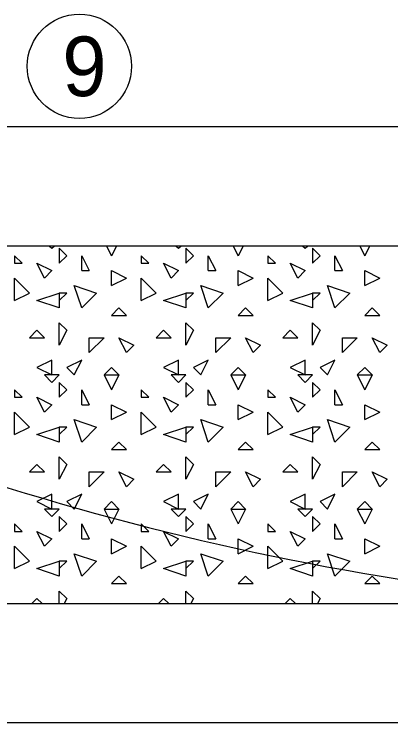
# Model space of a CAD drawing. Extents: x 1000 to 1036.3, y 1000 to 1022.
# Drawn here: x 1021.321 to 1022.585, y 1012.05 to 1014.428 of the extents above; entities that cross this region are included whole.
import ezdxf

# ---------------------------------------------------------------- set-up
doc = ezdxf.new("R2010")
doc.units = 0
doc.layers.add('Level 1', color=7, linetype='Continuous')

msp = doc.modelspace()

# ---------------------------------------------------------------- linework, layer by layer
at = {"layer": 'Level 1'}
for p, q in [((1035.25, 1014.05), (1007.25, 1014.05)), ((1023.1622, 1013.65), (1020.8063, 1013.65)), ((1021.4395, 1013.65), (1021.4473, 1013.6423)), ((1021.4473, 1013.6423), (1021.455, 1013.65)), ((1021.4973, 1013.6173), (1021.4723, 1013.6423)), ((1021.4723, 1013.6423), (1021.4723, 1013.5923)), ((1021.6308, 1013.65), (1021.6473, 1013.6173)), ((1021.6637, 1013.65), (1021.6473, 1013.6173)), ((1021.8645, 1013.65), (1021.8723, 1013.6423)), ((1021.8723, 1013.6423), (1021.88, 1013.65)), ((1021.9223, 1013.6173), (1021.8973, 1013.6423)), ((1021.8973, 1013.6423), (1021.8973, 1013.5923)), ((1022.0558, 1013.65), (1022.0723, 1013.6173)), ((1022.0887, 1013.65), (1022.0723, 1013.6173)), ((1022.2895, 1013.65), (1022.2973, 1013.6423)), ((1022.2973, 1013.6423), (1022.305, 1013.65)), ((1022.3473, 1013.6173), (1022.3223, 1013.6423)), ((1022.3223, 1013.6423), (1022.3223, 1013.5923)), ((1022.4808, 1013.65), (1022.4973, 1013.6173)), ((1022.5137, 1013.65), (1022.4973, 1013.6173)), ((1021.3223, 1013.6173), (1021.3223, 1013.5923)), ((1021.3473, 1013.5923), (1021.3223, 1013.6173)), ((1021.4723, 1013.5923), (1021.4973, 1013.6173)), ((1021.7473, 1013.6173), (1021.7473, 1013.5923)), ((1021.7723, 1013.5923), (1021.7473, 1013.6173)), ((1021.8973, 1013.5923), (1021.9223, 1013.6173)), ((1022.1723, 1013.6173), (1022.1723, 1013.5923)), ((1022.1973, 1013.5923), (1022.1723, 1013.6173)), ((1022.3223, 1013.5923), (1022.3473, 1013.6173)), ((1021.3223, 1013.5923), (1021.3473, 1013.5923)), ((1021.7473, 1013.5923), (1021.7723, 1013.5923)), ((1022.1723, 1013.5923), (1022.1973, 1013.5923)), ((1021.4223, 1013.5423), (1021.4473, 1013.5673)), ((1021.5473, 1013.5673), (1021.5723, 1013.5673)), ((1021.8473, 1013.5423), (1021.8723, 1013.5673)), ((1021.9723, 1013.5673), (1021.9973, 1013.5673)), ((1022.2723, 1013.5423), (1022.2973, 1013.5673)), ((1022.3973, 1013.5673), (1022.4223, 1013.5673)), ((1021.6473, 1013.5173), (1021.6973, 1013.5423)), ((1022.0723, 1013.5173), (1022.1223, 1013.5423)), ((1022.4973, 1013.5173), (1022.5473, 1013.5423)), ((1021.3223, 1013.4673), (1021.3723, 1013.4923)), ((1021.3973, 1013.4673), (1021.4723, 1013.4923)), ((1021.4723, 1013.4923), (1021.4723, 1013.4423)), ((1021.4723, 1013.4923), (1021.4723, 1013.4673)), ((1021.4723, 1013.4673), (1021.4973, 1013.4923)), ((1021.4973, 1013.4923), (1021.4723, 1013.4923)), ((1021.5473, 1013.4423), (1021.5973, 1013.4923)), ((1021.7473, 1013.4673), (1021.7973, 1013.4923)), ((1021.8223, 1013.4673), (1021.8973, 1013.4923)), ((1021.8973, 1013.4923), (1021.8973, 1013.4423)), ((1021.8973, 1013.4923), (1021.8973, 1013.4673)), ((1021.8973, 1013.4673), (1021.9223, 1013.4923)), ((1021.9223, 1013.4923), (1021.8973, 1013.4923)), ((1021.9723, 1013.4423), (1022.0223, 1013.4923)), ((1022.1723, 1013.4673), (1022.2223, 1013.4923)), ((1022.2473, 1013.4673), (1022.3223, 1013.4923)), ((1022.3223, 1013.4923), (1022.3223, 1013.4423)), ((1022.3223, 1013.4923), (1022.3223, 1013.4673)), ((1022.3223, 1013.4673), (1022.3473, 1013.4923)), ((1022.3473, 1013.4923), (1022.3223, 1013.4923)), ((1022.3973, 1013.4423), (1022.4473, 1013.4923)), ((1021.4723, 1013.4423), (1021.3973, 1013.4673)), ((1021.8973, 1013.4423), (1021.8223, 1013.4673)), ((1022.3223, 1013.4423), (1022.2473, 1013.4673)), ((1021.6473, 1013.4173), (1021.6973, 1013.4173)), ((1022.0723, 1013.4173), (1022.1223, 1013.4173)), ((1022.4973, 1013.4173), (1022.5473, 1013.4173)), ((1021.4723, 1013.3923), (1021.4973, 1013.3673)), ((1021.4723, 1013.3173), (1021.4723, 1013.3923)), ((1021.8973, 1013.3923), (1021.9223, 1013.3673)), ((1021.8973, 1013.3173), (1021.8973, 1013.3923)), ((1022.3223, 1013.3923), (1022.3473, 1013.3673)), ((1022.3223, 1013.3173), (1022.3223, 1013.3923)), ((1021.4973, 1013.3673), (1021.4723, 1013.3173)), ((1021.9223, 1013.3673), (1021.8973, 1013.3173)), ((1022.3473, 1013.3673), (1022.3223, 1013.3173)), ((1021.3723, 1013.3423), (1021.4223, 1013.3423)), ((1021.5723, 1013.2923), (1021.6223, 1013.3423)), ((1021.7973, 1013.3423), (1021.8473, 1013.3423)), ((1021.9973, 1013.2923), (1022.0473, 1013.3423)), ((1022.2223, 1013.3423), (1022.2723, 1013.3423)), ((1022.4223, 1013.2923), (1022.4723, 1013.3423)), ((1021.6973, 1013.2923), (1021.7223, 1013.3173)), ((1022.1223, 1013.2923), (1022.1473, 1013.3173)), ((1022.5473, 1013.2923), (1022.5723, 1013.3173)), ((1021.4473, 1013.2673), (1021.3973, 1013.2423)), ((1021.4473, 1013.2173), (1021.4473, 1013.2673)), ((1021.5473, 1013.2673), (1021.4973, 1013.2423)), ((1021.5223, 1013.2173), (1021.5473, 1013.2673)), ((1021.8723, 1013.2673), (1021.8223, 1013.2423)), ((1021.8723, 1013.2173), (1021.8723, 1013.2673)), ((1021.9723, 1013.2673), (1021.9223, 1013.2423)), ((1021.9473, 1013.2173), (1021.9723, 1013.2673)), ((1022.2973, 1013.2673), (1022.2473, 1013.2423)), ((1022.2973, 1013.2173), (1022.2973, 1013.2673)), ((1022.3973, 1013.2673), (1022.3473, 1013.2423)), ((1022.3723, 1013.2173), (1022.3973, 1013.2673)), ((1021.3973, 1013.2423), (1021.4473, 1013.2173)), ((1021.4973, 1013.2423), (1021.5223, 1013.2173)), ((1021.6473, 1013.2423), (1021.6223, 1013.2173)), ((1021.6473, 1013.2423), (1021.6723, 1013.2173)), ((1021.8223, 1013.2423), (1021.8723, 1013.2173)), ((1021.9223, 1013.2423), (1021.9473, 1013.2173)), ((1022.0723, 1013.2423), (1022.0473, 1013.2173)), ((1022.0723, 1013.2423), (1022.0973, 1013.2173)), ((1022.2473, 1013.2423), (1022.2973, 1013.2173)), ((1022.3473, 1013.2423), (1022.3723, 1013.2173)), ((1022.4973, 1013.2423), (1022.4723, 1013.2173)), ((1022.4973, 1013.2423), (1022.5223, 1013.2173)), ((1021.4223, 1013.2173), (1021.4473, 1013.1923)), ((1021.4723, 1013.2173), (1021.4223, 1013.2173)), ((1021.4473, 1013.1923), (1021.4723, 1013.2173)), ((1021.6223, 1013.2173), (1021.6723, 1013.2173)), ((1021.6223, 1013.2173), (1021.6473, 1013.1673)), ((1021.6223, 1013.2173), (1021.6723, 1013.2173)), ((1021.6723, 1013.2173), (1021.6473, 1013.1673)), ((1021.8473, 1013.2173), (1021.8723, 1013.1923)), ((1021.8973, 1013.2173), (1021.8473, 1013.2173)), ((1021.8723, 1013.1923), (1021.8973, 1013.2173)), ((1022.0473, 1013.2173), (1022.0973, 1013.2173)), ((1022.0473, 1013.2173), (1022.0723, 1013.1673)), ((1022.0473, 1013.2173), (1022.0973, 1013.2173)), ((1022.0973, 1013.2173), (1022.0723, 1013.1673)), ((1022.2723, 1013.2173), (1022.2973, 1013.1923)), ((1022.3223, 1013.2173), (1022.2723, 1013.2173)), ((1022.2973, 1013.1923), (1022.3223, 1013.2173)), ((1022.4723, 1013.2173), (1022.5223, 1013.2173)), ((1022.4723, 1013.2173), (1022.4973, 1013.1673)), ((1022.4723, 1013.2173), (1022.5223, 1013.2173)), ((1022.5223, 1013.2173), (1022.4973, 1013.1673)), ((1021.4973, 1013.1673), (1021.4723, 1013.1923)), ((1021.4723, 1013.1923), (1021.4723, 1013.1423)), ((1021.9223, 1013.1673), (1021.8973, 1013.1923)), ((1021.8973, 1013.1923), (1021.8973, 1013.1423)), ((1022.3473, 1013.1673), (1022.3223, 1013.1923)), ((1022.3223, 1013.1923), (1022.3223, 1013.1423)), ((1021.3223, 1013.1673), (1021.3223, 1013.1423)), ((1021.3473, 1013.1423), (1021.3223, 1013.1673)), ((1021.4723, 1013.1423), (1021.4973, 1013.1673)), ((1021.7473, 1013.1673), (1021.7473, 1013.1423)), ((1021.7723, 1013.1423), (1021.7473, 1013.1673)), ((1021.8973, 1013.1423), (1021.9223, 1013.1673)), ((1022.1723, 1013.1673), (1022.1723, 1013.1423)), ((1022.1973, 1013.1423), (1022.1723, 1013.1673)), ((1022.3223, 1013.1423), (1022.3473, 1013.1673)), ((1021.3223, 1013.1423), (1021.3473, 1013.1423)), ((1021.7473, 1013.1423), (1021.7723, 1013.1423)), ((1022.1723, 1013.1423), (1022.1973, 1013.1423)), ((1021.4223, 1013.0923), (1021.4473, 1013.1173)), ((1021.5473, 1013.1173), (1021.5723, 1013.1173)), ((1021.8473, 1013.0923), (1021.8723, 1013.1173)), ((1021.9723, 1013.1173), (1021.9973, 1013.1173)), ((1022.2723, 1013.0923), (1022.2973, 1013.1173)), ((1022.3973, 1013.1173), (1022.4223, 1013.1173)), ((1021.6473, 1013.0673), (1021.6973, 1013.0923)), ((1022.0723, 1013.0673), (1022.1223, 1013.0923)), ((1022.4973, 1013.0673), (1022.5473, 1013.0923)), ((1021.3223, 1013.0173), (1021.3723, 1013.0423)), ((1021.3973, 1013.0173), (1021.4723, 1013.0423)), ((1021.4723, 1013.0423), (1021.4723, 1012.9923)), ((1021.4723, 1013.0423), (1021.4723, 1013.0173)), ((1021.4723, 1013.0173), (1021.4973, 1013.0423)), ((1021.4973, 1013.0423), (1021.4723, 1013.0423)), ((1021.5473, 1012.9923), (1021.5973, 1013.0423)), ((1021.7473, 1013.0173), (1021.7973, 1013.0423)), ((1021.8223, 1013.0173), (1021.8973, 1013.0423)), ((1021.8973, 1013.0423), (1021.8973, 1012.9923)), ((1021.8973, 1013.0423), (1021.8973, 1013.0173)), ((1021.8973, 1013.0173), (1021.9223, 1013.0423)), ((1021.9223, 1013.0423), (1021.8973, 1013.0423)), ((1021.9723, 1012.9923), (1022.0223, 1013.0423)), ((1022.1723, 1013.0173), (1022.2223, 1013.0423)), ((1022.2473, 1013.0173), (1022.3223, 1013.0423)), ((1022.3223, 1013.0423), (1022.3223, 1012.9923)), ((1022.3223, 1013.0423), (1022.3223, 1013.0173)), ((1022.3223, 1013.0173), (1022.3473, 1013.0423)), ((1022.3473, 1013.0423), (1022.3223, 1013.0423)), ((1022.3973, 1012.9923), (1022.4473, 1013.0423)), ((1021.4723, 1012.9923), (1021.3973, 1013.0173)), ((1021.8973, 1012.9923), (1021.8223, 1013.0173)), ((1022.3223, 1012.9923), (1022.2473, 1013.0173)), ((1021.6473, 1012.9673), (1021.6973, 1012.9673)), ((1022.0723, 1012.9673), (1022.1223, 1012.9673)), ((1022.4973, 1012.9673), (1022.5473, 1012.9673)), ((1021.4723, 1012.9423), (1021.4973, 1012.9173)), ((1021.4723, 1012.8673), (1021.4723, 1012.9423)), ((1021.8973, 1012.9423), (1021.9223, 1012.9173)), ((1021.8973, 1012.8673), (1021.8973, 1012.9423)), ((1022.3223, 1012.9423), (1022.3473, 1012.9173)), ((1022.3223, 1012.8673), (1022.3223, 1012.9423)), ((1021.4973, 1012.9173), (1021.4723, 1012.8673)), ((1021.9223, 1012.9173), (1021.8973, 1012.8673)), ((1022.3473, 1012.9173), (1022.3223, 1012.8673)), ((1021.3723, 1012.8923), (1021.4223, 1012.8923)), ((1021.5723, 1012.8423), (1021.6223, 1012.8923)), ((1021.7973, 1012.8923), (1021.8473, 1012.8923)), ((1021.9973, 1012.8423), (1022.0473, 1012.8923)), ((1022.2223, 1012.8923), (1022.2723, 1012.8923)), ((1022.4223, 1012.8423), (1022.4723, 1012.8923)), ((1021.6973, 1012.8423), (1021.7223, 1012.8673)), ((1022.1223, 1012.8423), (1022.1473, 1012.8673)), ((1022.5473, 1012.8423), (1022.5723, 1012.8673)), ((1021.4473, 1012.8173), (1021.3973, 1012.7923)), ((1021.4473, 1012.7673), (1021.4473, 1012.8173)), ((1021.5473, 1012.8173), (1021.4973, 1012.7923)), ((1021.5223, 1012.7673), (1021.5473, 1012.8173)), ((1021.8723, 1012.8173), (1021.8223, 1012.7923)), ((1021.8723, 1012.7673), (1021.8723, 1012.8173)), ((1021.9723, 1012.8173), (1021.9223, 1012.7923)), ((1021.9473, 1012.7673), (1021.9723, 1012.8173)), ((1022.2973, 1012.8173), (1022.2473, 1012.7923)), ((1022.2973, 1012.7673), (1022.2973, 1012.8173)), ((1022.3973, 1012.8173), (1022.3473, 1012.7923)), ((1022.3723, 1012.7673), (1022.3973, 1012.8173)), ((1021.3973, 1012.7923), (1021.4473, 1012.7673)), ((1021.4973, 1012.7923), (1021.5223, 1012.7673)), ((1021.6473, 1012.7923), (1021.6223, 1012.7673)), ((1021.6473, 1012.7923), (1021.6723, 1012.7673)), ((1021.8223, 1012.7923), (1021.8723, 1012.7673)), ((1021.9223, 1012.7923), (1021.9473, 1012.7673)), ((1022.0723, 1012.7923), (1022.0473, 1012.7673)), ((1022.0723, 1012.7923), (1022.0973, 1012.7673)), ((1022.2473, 1012.7923), (1022.2973, 1012.7673)), ((1022.3473, 1012.7923), (1022.3723, 1012.7673)), ((1022.4973, 1012.7923), (1022.4723, 1012.7673)), ((1022.4973, 1012.7923), (1022.5223, 1012.7673)), ((1021.4223, 1012.7673), (1021.4473, 1012.7423)), ((1021.4723, 1012.7673), (1021.4223, 1012.7673)), ((1021.4473, 1012.7423), (1021.4723, 1012.7673)), ((1021.6223, 1012.7673), (1021.6723, 1012.7673)), ((1021.6223, 1012.7673), (1021.6473, 1012.7173)), ((1021.6223, 1012.7673), (1021.6723, 1012.7673)), ((1021.6723, 1012.7673), (1021.6473, 1012.7173)), ((1021.8473, 1012.7673), (1021.8723, 1012.7423)), ((1021.8973, 1012.7673), (1021.8473, 1012.7673)), ((1021.8723, 1012.7423), (1021.8973, 1012.7673)), ((1022.0473, 1012.7673), (1022.0973, 1012.7673)), ((1022.0473, 1012.7673), (1022.0723, 1012.7173)), ((1022.0473, 1012.7673), (1022.0973, 1012.7673)), ((1022.0973, 1012.7673), (1022.0723, 1012.7173)), ((1022.2723, 1012.7673), (1022.2973, 1012.7423)), ((1022.3223, 1012.7673), (1022.2723, 1012.7673)), ((1022.2973, 1012.7423), (1022.3223, 1012.7673)), ((1022.4723, 1012.7673), (1022.5223, 1012.7673)), ((1022.4723, 1012.7673), (1022.4973, 1012.7173)), ((1022.4723, 1012.7673), (1022.5223, 1012.7673)), ((1022.5223, 1012.7673), (1022.4973, 1012.7173)), ((1021.4973, 1012.7173), (1021.4723, 1012.7423)), ((1021.4723, 1012.7423), (1021.4723, 1012.6923)), ((1021.9223, 1012.7173), (1021.8973, 1012.7423)), ((1021.8973, 1012.7423), (1021.8973, 1012.6923)), ((1022.3473, 1012.7173), (1022.3223, 1012.7423)), ((1022.3223, 1012.7423), (1022.3223, 1012.6923)), ((1021.3223, 1012.7173), (1021.3223, 1012.6923)), ((1021.3473, 1012.6923), (1021.3223, 1012.7173)), ((1021.4723, 1012.6923), (1021.4973, 1012.7173)), ((1021.7473, 1012.7173), (1021.7473, 1012.6923)), ((1021.7723, 1012.6923), (1021.7473, 1012.7173)), ((1021.8973, 1012.6923), (1021.9223, 1012.7173)), ((1022.1723, 1012.7173), (1022.1723, 1012.6923)), ((1022.1973, 1012.6923), (1022.1723, 1012.7173)), ((1022.3223, 1012.6923), (1022.3473, 1012.7173)), ((1021.3223, 1012.6923), (1021.3473, 1012.6923)), ((1021.7473, 1012.6923), (1021.7723, 1012.6923)), ((1022.1723, 1012.6923), (1022.1973, 1012.6923)), ((1021.4223, 1012.6423), (1021.4473, 1012.6673)), ((1021.5473, 1012.6673), (1021.5723, 1012.6673)), ((1021.8473, 1012.6423), (1021.8723, 1012.6673)), ((1021.9723, 1012.6673), (1021.9973, 1012.6673)), ((1022.2723, 1012.6423), (1022.2973, 1012.6673)), ((1022.3973, 1012.6673), (1022.4223, 1012.6673)), ((1021.6473, 1012.6173), (1021.6973, 1012.6423)), ((1022.0723, 1012.6173), (1022.1223, 1012.6423)), ((1022.4973, 1012.6173), (1022.5473, 1012.6423)), ((1021.3223, 1012.5673), (1021.3723, 1012.5923)), ((1021.3973, 1012.5673), (1021.4723, 1012.5923)), ((1021.4723, 1012.5923), (1021.4723, 1012.5423)), ((1021.4723, 1012.5923), (1021.4723, 1012.5673)), ((1021.4723, 1012.5673), (1021.4973, 1012.5923)), ((1021.4973, 1012.5923), (1021.4723, 1012.5923)), ((1021.5473, 1012.5423), (1021.5973, 1012.5923)), ((1021.7473, 1012.5673), (1021.7973, 1012.5923)), ((1021.8223, 1012.5673), (1021.8973, 1012.5923)), ((1021.8973, 1012.5923), (1021.8973, 1012.5423)), ((1021.8973, 1012.5923), (1021.8973, 1012.5673)), ((1021.8973, 1012.5673), (1021.9223, 1012.5923)), ((1021.9223, 1012.5923), (1021.8973, 1012.5923)), ((1021.9723, 1012.5423), (1022.0223, 1012.5923)), ((1022.1723, 1012.5673), (1022.2223, 1012.5923)), ((1022.2473, 1012.5673), (1022.3223, 1012.5923)), ((1022.3223, 1012.5923), (1022.3223, 1012.5423)), ((1022.3223, 1012.5923), (1022.3223, 1012.5673)), ((1022.3223, 1012.5673), (1022.3473, 1012.5923)), ((1022.3473, 1012.5923), (1022.3223, 1012.5923)), ((1022.3973, 1012.5423), (1022.4473, 1012.5923)), ((1021.4723, 1012.5423), (1021.3973, 1012.5673)), ((1021.8973, 1012.5423), (1021.8223, 1012.5673)), ((1022.3223, 1012.5423), (1022.2473, 1012.5673)), ((1021.6473, 1012.5173), (1021.6973, 1012.5173)), ((1022.0723, 1012.5173), (1022.1223, 1012.5173)), ((1022.4973, 1012.5173), (1022.5473, 1012.5173)), ((1021.4723, 1012.4923), (1021.4973, 1012.4673)), ((1021.4723, 1012.45), (1021.4723, 1012.4923)), ((1021.8973, 1012.4923), (1021.9223, 1012.4673)), ((1021.8973, 1012.45), (1021.8973, 1012.4923)), ((1022.3223, 1012.4923), (1022.3473, 1012.4673)), ((1022.3223, 1012.45), (1022.3223, 1012.4923)), ((1019.4464, 1012.45), (1023.1622, 1012.45)), ((1021.4973, 1012.4673), (1021.4887, 1012.45)), ((1021.9223, 1012.4673), (1021.9137, 1012.45)), ((1022.3473, 1012.4673), (1022.3387, 1012.45)), ((1035.25, 1012.05), (1007.25, 1012.05))]:
    msp.add_line(p, q, dxfattribs=at)
for points in [[(1021.5473, 1013.5673), (1021.5473, 1013.6173), (1021.5723, 1013.5673)], [(1021.9723, 1013.5673), (1021.9723, 1013.6173), (1021.9973, 1013.5673)], [(1022.3973, 1013.5673), (1022.3973, 1013.6173), (1022.4223, 1013.5673)], [(1021.4223, 1013.5423), (1021.3973, 1013.5923), (1021.4473, 1013.5673)], [(1021.8473, 1013.5423), (1021.8223, 1013.5923), (1021.8723, 1013.5673)], [(1022.2723, 1013.5423), (1022.2473, 1013.5923), (1022.2973, 1013.5673)], [(1021.6473, 1013.5173), (1021.6473, 1013.5673), (1021.6973, 1013.5423)], [(1022.0723, 1013.5173), (1022.0723, 1013.5673), (1022.1223, 1013.5423)], [(1022.4973, 1013.5173), (1022.4973, 1013.5673), (1022.5473, 1013.5423)], [(1021.3223, 1013.4673), (1021.3223, 1013.5423), (1021.3723, 1013.4923)], [(1021.7473, 1013.4673), (1021.7473, 1013.5423), (1021.7973, 1013.4923)], [(1022.1723, 1013.4673), (1022.1723, 1013.5423), (1022.2223, 1013.4923)], [(1021.5473, 1013.4423), (1021.5223, 1013.5173), (1021.5973, 1013.4923)], [(1021.9723, 1013.4423), (1021.9473, 1013.5173), (1022.0223, 1013.4923)], [(1022.3973, 1013.4423), (1022.3723, 1013.5173), (1022.4473, 1013.4923)], [(1021.6473, 1013.4173), (1021.6723, 1013.4423), (1021.6973, 1013.4173)], [(1022.0723, 1013.4173), (1022.0973, 1013.4423), (1022.1223, 1013.4173)], [(1022.4973, 1013.4173), (1022.5223, 1013.4423), (1022.5473, 1013.4173)], [(1021.3723, 1013.3423), (1021.3973, 1013.3673), (1021.4223, 1013.3423)], [(1021.7973, 1013.3423), (1021.8223, 1013.3673), (1021.8473, 1013.3423)], [(1022.2223, 1013.3423), (1022.2473, 1013.3673), (1022.2723, 1013.3423)], [(1021.5723, 1013.2923), (1021.5723, 1013.3423), (1021.6223, 1013.3423)], [(1021.6973, 1013.2923), (1021.6723, 1013.3423), (1021.7223, 1013.3173)], [(1021.9973, 1013.2923), (1021.9973, 1013.3423), (1022.0473, 1013.3423)], [(1022.1223, 1013.2923), (1022.0973, 1013.3423), (1022.1473, 1013.3173)], [(1022.4223, 1013.2923), (1022.4223, 1013.3423), (1022.4723, 1013.3423)], [(1022.5473, 1013.2923), (1022.5223, 1013.3423), (1022.5723, 1013.3173)], [(1021.5473, 1013.1173), (1021.5473, 1013.1673), (1021.5723, 1013.1173)], [(1021.9723, 1013.1173), (1021.9723, 1013.1673), (1021.9973, 1013.1173)], [(1022.3973, 1013.1173), (1022.3973, 1013.1673), (1022.4223, 1013.1173)], [(1021.4223, 1013.0923), (1021.3973, 1013.1423), (1021.4473, 1013.1173)], [(1021.8473, 1013.0923), (1021.8223, 1013.1423), (1021.8723, 1013.1173)], [(1022.2723, 1013.0923), (1022.2473, 1013.1423), (1022.2973, 1013.1173)], [(1021.6473, 1013.0673), (1021.6473, 1013.1173), (1021.6973, 1013.0923)], [(1022.0723, 1013.0673), (1022.0723, 1013.1173), (1022.1223, 1013.0923)], [(1022.4973, 1013.0673), (1022.4973, 1013.1173), (1022.5473, 1013.0923)], [(1021.3223, 1013.0173), (1021.3223, 1013.0923), (1021.3723, 1013.0423)], [(1021.7473, 1013.0173), (1021.7473, 1013.0923), (1021.7973, 1013.0423)], [(1022.1723, 1013.0173), (1022.1723, 1013.0923), (1022.2223, 1013.0423)], [(1021.5473, 1012.9923), (1021.5223, 1013.0673), (1021.5973, 1013.0423)], [(1021.9723, 1012.9923), (1021.9473, 1013.0673), (1022.0223, 1013.0423)], [(1022.3973, 1012.9923), (1022.3723, 1013.0673), (1022.4473, 1013.0423)], [(1021.6473, 1012.9673), (1021.6723, 1012.9923), (1021.6973, 1012.9673)], [(1022.0723, 1012.9673), (1022.0973, 1012.9923), (1022.1223, 1012.9673)], [(1022.4973, 1012.9673), (1022.5223, 1012.9923), (1022.5473, 1012.9673)], [(1021.3723, 1012.8923), (1021.3973, 1012.9173), (1021.4223, 1012.8923)], [(1021.7973, 1012.8923), (1021.8223, 1012.9173), (1021.8473, 1012.8923)], [(1022.2223, 1012.8923), (1022.2473, 1012.9173), (1022.2723, 1012.8923)], [(1021.5723, 1012.8423), (1021.5723, 1012.8923), (1021.6223, 1012.8923)], [(1021.6973, 1012.8423), (1021.6723, 1012.8923), (1021.7223, 1012.8673)], [(1021.9973, 1012.8423), (1021.9973, 1012.8923), (1022.0473, 1012.8923)], [(1022.1223, 1012.8423), (1022.0973, 1012.8923), (1022.1473, 1012.8673)], [(1022.4223, 1012.8423), (1022.4223, 1012.8923), (1022.4723, 1012.8923)], [(1022.5473, 1012.8423), (1022.5223, 1012.8923), (1022.5723, 1012.8673)], [(1021.5473, 1012.6673), (1021.5473, 1012.7173), (1021.5723, 1012.6673)], [(1021.9723, 1012.6673), (1021.9723, 1012.7173), (1021.9973, 1012.6673)], [(1022.3973, 1012.6673), (1022.3973, 1012.7173), (1022.4223, 1012.6673)], [(1021.4223, 1012.6423), (1021.3973, 1012.6923), (1021.4473, 1012.6673)], [(1021.8473, 1012.6423), (1021.8223, 1012.6923), (1021.8723, 1012.6673)], [(1022.2723, 1012.6423), (1022.2473, 1012.6923), (1022.2973, 1012.6673)], [(1021.6473, 1012.6173), (1021.6473, 1012.6673), (1021.6973, 1012.6423)], [(1022.0723, 1012.6173), (1022.0723, 1012.6673), (1022.1223, 1012.6423)], [(1022.4973, 1012.6173), (1022.4973, 1012.6673), (1022.5473, 1012.6423)], [(1021.3223, 1012.5673), (1021.3223, 1012.6423), (1021.3723, 1012.5923)], [(1021.7473, 1012.5673), (1021.7473, 1012.6423), (1021.7973, 1012.5923)], [(1022.1723, 1012.5673), (1022.1723, 1012.6423), (1022.2223, 1012.5923)], [(1021.5473, 1012.5423), (1021.5223, 1012.6173), (1021.5973, 1012.5923)], [(1021.9723, 1012.5423), (1021.9473, 1012.6173), (1022.0223, 1012.5923)], [(1022.3973, 1012.5423), (1022.3723, 1012.6173), (1022.4473, 1012.5923)], [(1021.6473, 1012.5173), (1021.6723, 1012.5423), (1021.6973, 1012.5173)], [(1022.0723, 1012.5173), (1022.0973, 1012.5423), (1022.1223, 1012.5173)], [(1022.4973, 1012.5173), (1022.5223, 1012.5423), (1022.5473, 1012.5173)], [(1021.38, 1012.45), (1021.3973, 1012.4673), (1021.4145, 1012.45)], [(1021.805, 1012.45), (1021.8223, 1012.4673), (1021.8395, 1012.45)], [(1022.23, 1012.45), (1022.2473, 1012.4673), (1022.2645, 1012.45)]]:
    msp.add_lwpolyline(points, dxfattribs=at)
msp.add_circle((1021.5397, 1014.2529), 0.175, dxfattribs=at)
msp.add_arc((1024.0457, 1021.636), 9.2157, 240.0616, 264.49859, dxfattribs=at)

# ---------------------------------------------------------------- texts
msp.add_text('9', height=0.2, dxfattribs=at).set_placement((1021.4822, 1014.1529))

doc.saveas('drawing.dxf')
